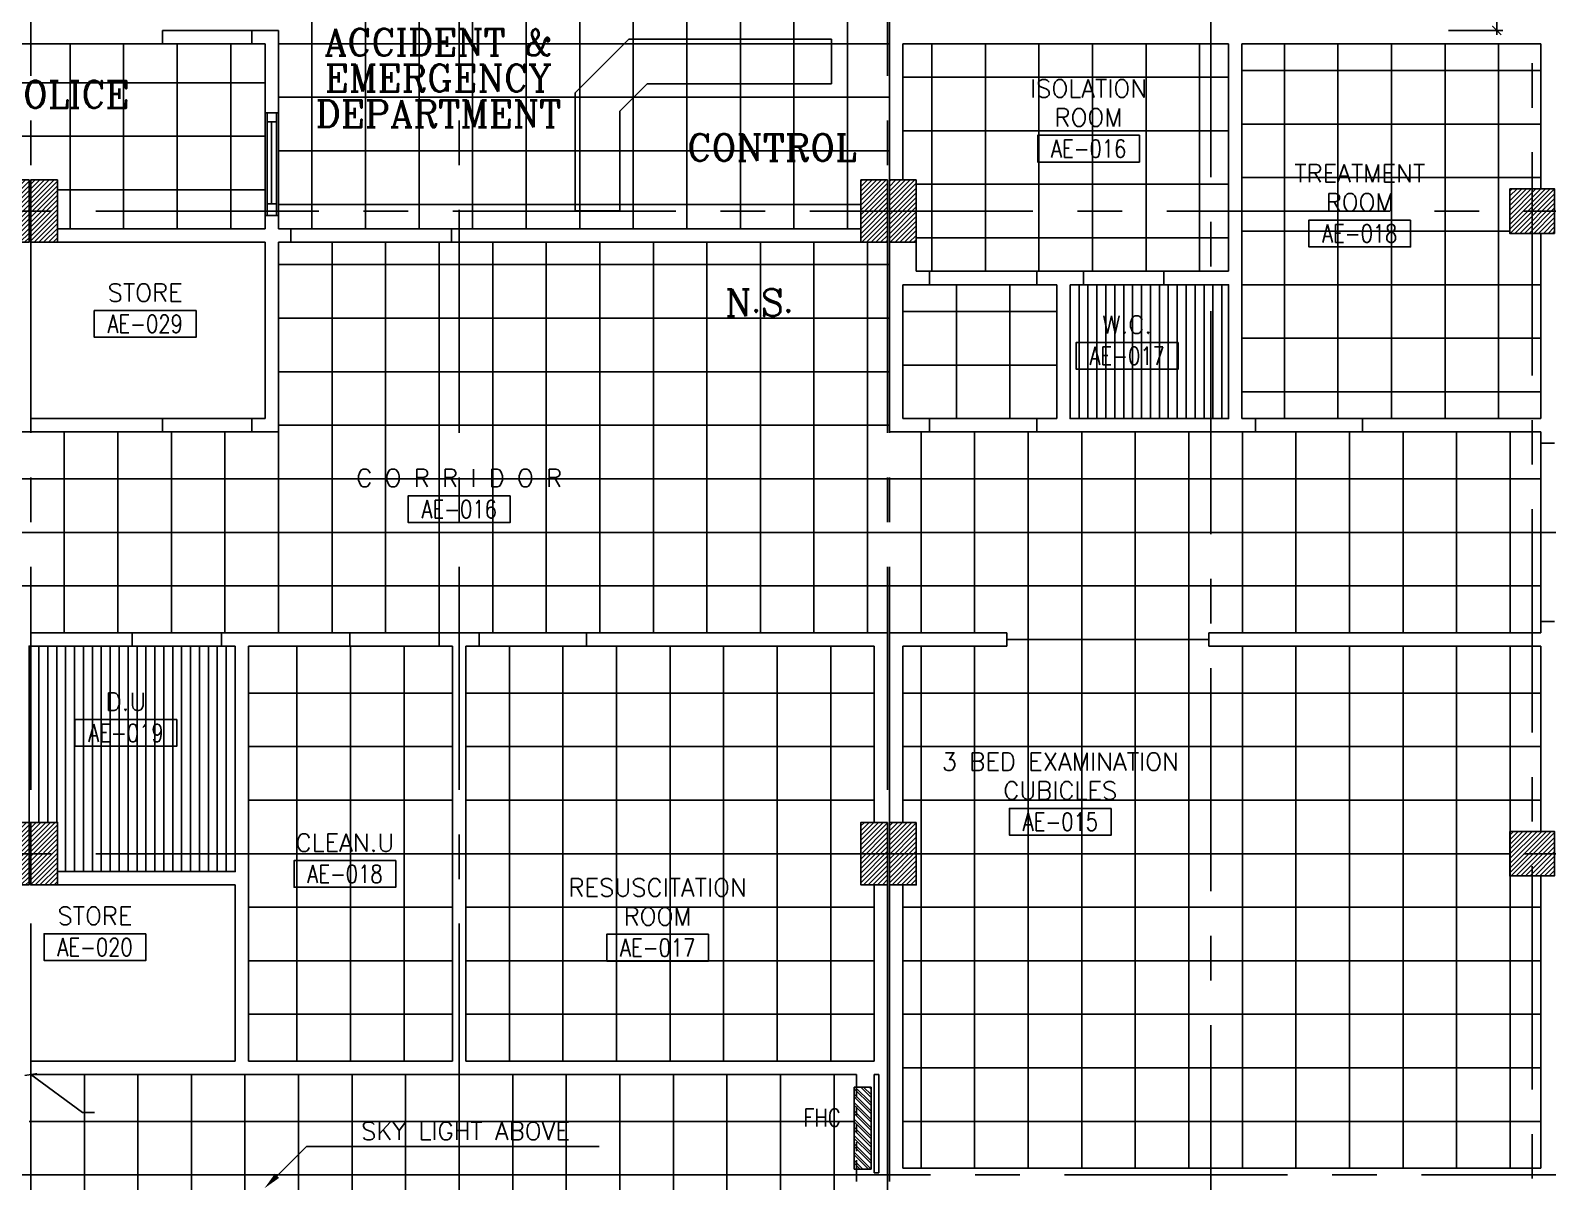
# Model space of a CAD drawing. Extents: x 417820 to 418166, y 43448 to 43632.
# Drawn here: x 417863.87 to 417880.87, y 43507.62 to 43520.52 of the extents above; entities that cross this region are included whole.
import ezdxf
from ezdxf.enums import TextEntityAlignment as Align

# ---------------------------------------------------------------- set-up
doc = ezdxf.new("R2010")
doc.units = 0
doc.header["$MEASUREMENT"] = 0
doc.header["$PDMODE"] = 3
doc.header["$PDSIZE"] = 0.1
doc.linetypes.add('CENTERX2', pattern=[4, 2.5, -0.5, 0.5, -0.5])
doc.linetypes.add('HIDDEN', pattern=[0.375, 0.25, -0.125])
doc.layers.get('0').update_dxf_attribs({"linetype": 'CONTINUOUS'})
doc.layers.get('DEFPOINTS').update_dxf_attribs({"linetype": 'CONTINUOUS'})
for name, color, linetype in [('AXES', 11, 'CENTERX2'), ('CEILING', 4, 'CONTINUOUS'), ('COL', 2, 'CONTINUOUS'), ('COUNTER', 5, 'CONTINUOUS'), ('DIM', 4, 'CONTINUOUS'), ('EJ', 8, 'CONTINUOUS'), ('FHC', 2, 'CONTINUOUS'), ('HAT', 8, 'CONTINUOUS'), ('RM-BOX', 11, 'CONTINUOUS'), ('RM-IND', 5, 'CONTINUOUS'), ('RM-NAME', 11, 'CONTINUOUS'), ('RM-NO', 11, 'CONTINUOUS'), ('WALL', 2, 'CONTINUOUS'), ('WIN', 5, 'CONTINUOUS')]:
    doc.layers.add(name, color=color, linetype=linetype)
doc.styles.add('ROMANC', font='romanc', dxfattribs={"height": 0.1})
doc.styles.add('ROMANS', font='ROMANS.shx', dxfattribs={"width": 0.6})
doc.dimstyles.new('STANDARD in', dxfattribs={"dimtxt": 0.2, "dimasz": 0.1, "dimexe": 0.07, "dimexo": 0.05, "dimgap": 0.1, "dimtad": 1, "dimdec": 0, "dimlfac": 1000, "dimzin": 0, "dimdsep": 46, "dimtxsty": 'ROMANS', "dimblk": 'ARCHTICK', "dimcen": 0.05, "dimdle": 0.05, "dimclrd": 4, "dimclre": 4, "dimclrt": 2, "dimadec": 0, "dimazin": 0, "dimtfac": 1, "dimtdec": 0, "dimtmove": 2, "dimatfit": 3, "dimldrblk": 'ARCHTICK', "dimfxl": 0, "dimtolj": 1, "dimtzin": 0, "dimarcsym": 0})

# ---------------------------------------------------------------- blocks, each defined once
blk = doc.blocks.new('RM1')
at = {"layer": 'RM-BOX'}
blk.add_lwpolyline([(570, -200), (-570, -200), (-570, -500), (570, -500)], close=True, dxfattribs=at)
at = {"layer": 'RM-NAME', "style": 'ROMANS'}
for tag, p in [('ROOMNAME1', (0, 324)), ('ROOMNAME2', (0, 0))]:
    blk.add_attdef(tag, text='', height=200, dxfattribs=at).set_placement(p, align=Align.MIDDLE)
at = {"layer": 'RM-NO', "style": 'ROMANS', "width": 0.8}
blk.add_attdef('ROOMNO', text='', height=200, dxfattribs=at).set_placement((0, -350), align=Align.MIDDLE)
blk = doc.blocks.new('*X51')
at = {"color": 0}
for p, q in [((73379, 55136), (73844, 55601)), ((73379, 55189), (73791, 55601)), ((73379, 55242), (73738, 55601)), ((73379, 55295), (73685, 55601)), ((73379, 55348), (73632, 55601)), ((73379, 55401), (73579, 55601)), ((73379, 55454), (73526, 55601)), ((73379, 55507), (73473, 55601)), ((73379, 55560), (73420, 55601)), ((73397, 55101), (73879, 55583)), ((73450, 55101), (73879, 55530)), ((73503, 55101), (73879, 55477)), ((73556, 55101), (73879, 55424)), ((73610, 55101), (73879, 55371)), ((73663, 55101), (73879, 55318)), ((73716, 55101), (73879, 55265)), ((73769, 55101), (73879, 55212)), ((73822, 55101), (73879, 55159)), ((73875, 55101), (73879, 55106))]:
    blk.add_line(p, q, dxfattribs=at)
blk = doc.blocks.new('COL50')
at = {"layer": 'COL'}
blk.add_lwpolyline([(-250, 250), (-250, -250), (250, -250), (250, 250)], close=True, dxfattribs=at)
blk = doc.blocks.new('*X50')
at = {"color": 0}
for p, q in [((73379, 62348), (73832, 62801)), ((73379, 62401), (73779, 62801)), ((73379, 62454), (73726, 62801)), ((73379, 62507), (73673, 62801)), ((73379, 62560), (73620, 62801)), ((73379, 62614), (73567, 62801)), ((73379, 62667), (73514, 62801)), ((73379, 62720), (73461, 62801)), ((73379, 62773), (73408, 62801)), ((73385, 62301), (73879, 62795)), ((73438, 62301), (73879, 62742)), ((73491, 62301), (73879, 62689)), ((73544, 62301), (73879, 62636)), ((73597, 62301), (73879, 62583)), ((73650, 62301), (73879, 62530)), ((73703, 62301), (73879, 62477)), ((73756, 62301), (73879, 62424)), ((73809, 62301), (73879, 62371)), ((73862, 62301), (73879, 62318))]:
    blk.add_line(p, q, dxfattribs=at)
blk = doc.blocks.new('C11')
at = {"layer": 'HAT'}
h = blk.add_hatch(dxfattribs=at)
h.set_pattern_fill('ANSI31', color=256, scale=300, style=0)
h.set_pattern_definition([(45, (-383765.23, -62181), (-26.5165043, 26.5165043), [])])
h.paths.add_polyline_path([(-20, 350), (-20, 700), (-320, 700), (-320, 350)])
h.paths.add_polyline_path([(-320, 0), (-20, 0), (-20, 350), (-320, 350)])
h = blk.add_hatch(dxfattribs=at)
h.set_pattern_fill('ANSI31', color=256, scale=300, style=0)
h.set_pattern_definition([(45, (-383445.23, -62181), (-26.5165043, 26.5165043), [])])
h.paths.add_polyline_path([(300, 350), (300, 700), (0, 700), (0, 350)])
h.paths.add_polyline_path([(0, 0), (300, 0), (300, 350), (0, 350)])
at = {"layer": 'COL'}
for points in [[(-20, 700), (-20, 0), (-320, 0), (-320, 700)], [(300, 700), (300, 0), (0, 0), (0, 700)]]:
    blk.add_lwpolyline(points, close=True, dxfattribs=at)
blk = doc.blocks.new('_ARCHTICK')
at = {"color": 0, "linetype": 'ByBlock', "const_width": 0.15}
blk.add_lwpolyline([(-0.5, -0.5), (0.5, 0.5)], dxfattribs=at)
blk = doc.blocks.new('*D153')
at = {"layer": 'DEFPOINTS', "color": 0}
for p in [(417879.709, 43522.019), (417879.709, 43520.519), (417880.301, 43520.519)]:
    blk.add_point(p, dxfattribs=at)
at = {"layer": 'DIM', "color": 4, "lineweight": -2}
for p, q in [((417880.301, 43522.069), (417880.301, 43520.469)), ((417879.759, 43522.019), (417880.371, 43522.019)), ((417879.759, 43520.519), (417880.371, 43520.519))]:
    blk.add_line(p, q, dxfattribs=at)
at = {"layer": 'DIM', "color": 4, "lineweight": -2, "xscale": 0.1, "yscale": 0.1, "zscale": 0.1}
for p, rotation in [((417880.301, 43522.019), 90), ((417880.301, 43520.519), 270)]:
    blk.add_blockref('_ARCHTICK', p, dxfattribs=dict(at, rotation=rotation))
at = {"layer": 'DIM', "color": 2, "insert": (417880.101, 43521.269), "char_height": 0.2, "attachment_point": 5, "rotation": 90, "style": 'ROMANS'}
blk.add_mtext('\\A1;1500', dxfattribs=at)

msp = doc.modelspace()

# ---------------------------------------------------------------- hatches: boundary and pattern name
at = {"layer": 'FHC', "linetype": 'ByBlock', "ltscale": 0.3}
h = msp.add_hatch(dxfattribs=at)
h.set_pattern_fill('ANSI32', color=11, scale=175, angle=90, style=0)
h.set_pattern_definition([(135, (417904.34262, 43275.56314), (-0.046403882, -0.046403882), []), (135, (417904.34262, 43275.59408), (-0.046403882, -0.046403882), [])])
h.paths.add_polyline_path([(417873.2916, 43508.6793), (417873.1016, 43508.6793), (417873.1016, 43507.7593), (417873.2916, 43507.7593)])
h.paths.add_polyline_path([(417873.7127, 43507.5467), (417873.2919, 43507.5467), (417873.2919, 43507.8092), (417873.7127, 43507.8092)], flags=9)
at = {"layer": 'HAT'}
h = msp.add_hatch(dxfattribs=at)
h.set_pattern_fill('ANSI31', color=256, scale=0.3, style=0)
h.set_pattern_definition([(45, (417489.731385, 43455.963322), (-0.0265165043, 0.0265165043), [])])
h.paths.add_polyline_path([(417873.4766, 43518.4943), (417873.4766, 43518.8443), (417873.1766, 43518.8443), (417873.1766, 43518.4943)])
h.paths.add_polyline_path([(417873.1766, 43518.1443), (417873.4766, 43518.1443), (417873.4766, 43518.4943), (417873.1766, 43518.4943)])
h = msp.add_hatch(dxfattribs=at)
h.set_pattern_fill('ANSI31', color=256, scale=0.3, style=0)
h.set_pattern_definition([(45, (417490.051385, 43455.963322), (-0.0265165043, 0.0265165043), [])])
h.paths.add_polyline_path([(417873.7966, 43518.4943), (417873.7966, 43518.8443), (417873.4966, 43518.8443), (417873.4966, 43518.4943)])
h.paths.add_polyline_path([(417873.4966, 43518.1443), (417873.7966, 43518.1443), (417873.7966, 43518.4943), (417873.4966, 43518.4943)])

# ---------------------------------------------------------------- linework, layer by layer
at = {"layer": 'AXES'}
for p, q in [((417868.6766, 43460.01), (417868.6766, 43538.8227)), ((417880.6966, 43448.6529), (417880.6966, 43538.4875)), ((417863.8766, 43460.01), (417863.8766, 43538.1468)), ((417873.4766, 43460.01), (417873.4766, 43538.1375)), ((417873.4966, 43460.01), (417873.4966, 43538.1375)), ((417877.0966, 43466.8743), (417877.0966, 43525.6943)), ((417820.6052, 43518.4943), (417889.6966, 43518.4943)), ((417831.4566, 43514.8943), (417889.6966, 43514.8943)), ((417820.6052, 43511.2943), (417889.6966, 43511.2943)), ((417831.4566, 43507.6943), (417889.6966, 43507.6943))]:
    msp.add_line(p, q, dxfattribs=at)
at = {"layer": 'CEILING'}
for p, q in [((417870.6266, 43525.4443), (417870.6266, 43518.2943)), ((417871.2266, 43525.4443), (417871.2266, 43518.2943)), ((417871.8266, 43525.4443), (417871.8266, 43518.2943)), ((417872.4266, 43525.4443), (417872.4266, 43518.2943)), ((417873.0266, 43525.4443), (417873.0266, 43518.2943)), ((417867.0266, 43524.4193), (417867.0266, 43518.2943)), ((417867.6266, 43524.4193), (417867.6266, 43518.2943)), ((417868.2266, 43524.4193), (417868.2266, 43518.2943)), ((417868.8266, 43524.4193), (417868.8266, 43518.2943)), ((417869.4266, 43524.4193), (417869.4266, 43518.2943)), ((417870.0266, 43524.4193), (417870.0266, 43518.2943)), ((417864.3166, 43520.3693), (417864.3166, 43518.2943)), ((417864.9166, 43520.3693), (417864.9166, 43518.2943)), ((417865.5166, 43520.3693), (417865.5166, 43518.2943)), ((417866.1166, 43520.3693), (417866.1166, 43518.2943)), ((417873.4966, 43520.3693), (417866.6516, 43520.3693)), ((417873.9716, 43520.3693), (417873.9716, 43517.8193)), ((417874.5716, 43520.3693), (417874.5716, 43517.8193)), ((417875.1716, 43520.3693), (417875.1716, 43517.8193)), ((417875.7716, 43520.3693), (417875.7716, 43517.8193)), ((417876.3716, 43520.3693), (417876.3716, 43517.8193)), ((417876.9716, 43520.3693), (417876.9716, 43517.8193)), ((417877.9216, 43520.3693), (417877.9216, 43516.1693)), ((417878.5216, 43520.3693), (417878.5216, 43516.1693)), ((417879.1216, 43520.3693), (417879.1216, 43516.1693)), ((417879.7216, 43520.3693), (417879.7216, 43516.1693)), ((417880.3216, 43520.3693), (417880.3216, 43516.1693)), ((417880.7966, 43520.0693), (417877.4466, 43520.0693)), ((417866.5016, 43519.9318), (417862.7316, 43519.9318)), ((417877.2966, 43519.9943), (417873.6466, 43519.9943)), ((417873.4966, 43519.7693), (417866.6516, 43519.7693)), ((417866.5016, 43519.3318), (417862.7316, 43519.3318)), ((417877.2966, 43519.3943), (417873.6466, 43519.3943)), ((417880.7966, 43519.4693), (417877.4466, 43519.4693)), ((417873.4966, 43519.1693), (417866.6516, 43519.1693)), ((417880.7966, 43518.8693), (417877.4466, 43518.8693)), ((417866.5016, 43518.7318), (417864.1766, 43518.7318)), ((417877.2966, 43518.7943), (417873.7966, 43518.7943)), ((417873.1766, 43518.5693), (417866.6516, 43518.5693)), ((417873.4966, 43517.5675), (417873.4966, 43518.3469)), ((417867.2516, 43518.1443), (417867.2516, 43513.7693)), ((417867.8516, 43518.1443), (417867.8516, 43513.7693)), ((417868.4516, 43518.1443), (417868.4516, 43513.7693)), ((417869.0516, 43518.1443), (417869.0516, 43513.7693)), ((417869.6516, 43518.1443), (417869.6516, 43513.7693)), ((417870.2516, 43518.1443), (417870.2516, 43513.7693)), ((417870.8516, 43518.1443), (417870.8516, 43513.7693)), ((417871.4516, 43518.1443), (417871.4516, 43513.7693)), ((417872.0516, 43518.1443), (417872.0516, 43513.7693)), ((417872.6516, 43518.1443), (417872.6516, 43513.7693)), ((417873.2516, 43518.1443), (417873.2516, 43513.7693)), ((417877.2966, 43518.1943), (417873.7966, 43518.1943)), ((417880.4466, 43518.2693), (417877.4466, 43518.2693)), ((417873.4966, 43517.8943), (417866.6516, 43517.8943)), ((417874.2466, 43517.6693), (417874.2466, 43516.1693)), ((417874.8466, 43517.6693), (417874.8466, 43516.1693)), ((417875.6216, 43517.6693), (417875.6216, 43516.1693)), ((417875.7216, 43517.6693), (417875.7216, 43516.1693)), ((417875.8216, 43517.6693), (417875.8216, 43516.1693)), ((417875.9216, 43517.6693), (417875.9216, 43516.1693)), ((417876.0216, 43517.6693), (417876.0216, 43516.1693)), ((417876.1216, 43517.6693), (417876.1216, 43516.1693)), ((417876.2216, 43517.6693), (417876.2216, 43516.1693)), ((417876.3216, 43517.6693), (417876.3216, 43516.1693)), ((417876.4216, 43517.6693), (417876.4216, 43516.1693)), ((417876.5216, 43517.6693), (417876.5216, 43516.1693)), ((417876.6216, 43517.6693), (417876.6216, 43516.1693)), ((417876.7216, 43517.6693), (417876.7216, 43516.1693)), ((417876.8216, 43517.6693), (417876.8216, 43516.1693)), ((417876.9216, 43517.6693), (417876.9216, 43516.1693)), ((417877.0216, 43517.6693), (417877.0216, 43516.1693)), ((417877.1216, 43517.6693), (417877.1216, 43516.1693)), ((417877.2216, 43517.6693), (417877.2216, 43516.1693)), ((417880.7966, 43517.6693), (417877.4466, 43517.6693)), ((417873.4966, 43516.0193), (417873.4966, 43517.5675)), ((417873.4966, 43517.2943), (417866.6516, 43517.2943)), ((417873.6466, 43517.3693), (417875.3716, 43517.3693)), ((417880.7966, 43517.0693), (417877.4466, 43517.0693)), ((417873.4966, 43516.6943), (417866.6516, 43516.6943)), ((417873.6466, 43516.7693), (417875.3716, 43516.7693)), ((417880.7966, 43516.4693), (417877.4466, 43516.4693)), ((417873.4966, 43516.0943), (417866.6516, 43516.0943)), ((417864.2516, 43516.0193), (417864.2516, 43513.7693)), ((417864.8516, 43516.0193), (417864.8516, 43513.7693)), ((417865.4516, 43516.0193), (417865.4516, 43513.7693)), ((417866.0516, 43516.0193), (417866.0516, 43513.7693)), ((417866.6516, 43516.0193), (417866.6516, 43513.7693)), ((417869.6516, 43516.0193), (417869.6516, 43513.7693)), ((417873.8516, 43516.0193), (417873.8516, 43513.7693)), ((417873.8516, 43516.0193), (417873.8516, 43513.7693)), ((417874.4516, 43516.0193), (417874.4516, 43513.7693)), ((417874.4516, 43516.0193), (417874.4516, 43513.7693)), ((417875.0516, 43516.0193), (417875.0516, 43507.7693)), ((417875.6516, 43516.0193), (417875.6516, 43507.7693)), ((417876.2516, 43516.0193), (417876.2516, 43507.7693)), ((417876.8516, 43516.0193), (417876.8516, 43507.7693)), ((417877.4516, 43516.0193), (417877.4516, 43513.7693)), ((417878.0516, 43516.0193), (417878.0516, 43513.7693)), ((417878.6516, 43516.0193), (417878.6516, 43513.7693)), ((417879.2516, 43516.0193), (417879.2516, 43513.7693)), ((417879.8516, 43516.0193), (417879.8516, 43513.7693)), ((417880.4516, 43516.0193), (417880.4516, 43513.7693)), ((417880.7966, 43515.4943), (417858.8785, 43515.4943)), ((417880.7966, 43514.8943), (417858.8785, 43514.8943)), ((417880.7966, 43514.2943), (417858.8785, 43514.2943)), ((417863.9666, 43511.6443), (417863.9666, 43513.6193)), ((417864.0666, 43511.6443), (417864.0666, 43513.6193)), ((417864.1666, 43511.6443), (417864.1666, 43513.6193)), ((417864.2666, 43511.0943), (417864.2666, 43513.6193)), ((417864.3666, 43511.0943), (417864.3666, 43513.6193)), ((417864.4666, 43511.0943), (417864.4666, 43513.6193)), ((417864.5666, 43511.0943), (417864.5666, 43513.6193)), ((417864.6666, 43511.0943), (417864.6666, 43513.6193)), ((417864.7666, 43511.0943), (417864.7666, 43513.6193)), ((417864.8666, 43511.0943), (417864.8666, 43513.6193)), ((417864.9666, 43511.0943), (417864.9666, 43513.6193)), ((417865.0666, 43511.0943), (417865.0666, 43513.6193)), ((417865.1666, 43511.0943), (417865.1666, 43513.6193)), ((417865.2666, 43511.0943), (417865.2666, 43513.6193)), ((417865.3666, 43511.0943), (417865.3666, 43513.6193)), ((417865.4666, 43511.0943), (417865.4666, 43513.6193)), ((417865.5666, 43511.0943), (417865.5666, 43513.6193)), ((417865.6666, 43511.0943), (417865.6666, 43513.6193)), ((417865.7666, 43511.0943), (417865.7666, 43513.6193)), ((417865.8666, 43511.0943), (417865.8666, 43513.6193)), ((417865.9666, 43511.0943), (417865.9666, 43513.6193)), ((417866.0666, 43511.0943), (417866.0666, 43513.6193)), ((417866.8591, 43508.9693), (417866.8591, 43513.6193)), ((417867.4591, 43508.9693), (417867.4591, 43513.6193)), ((417868.0591, 43508.9693), (417868.0591, 43513.6193)), ((417869.2391, 43513.6193), (417869.2391, 43508.9693)), ((417869.8391, 43513.6193), (417869.8391, 43508.9693)), ((417870.4391, 43513.6193), (417870.4391, 43508.9693)), ((417871.0391, 43513.6193), (417871.0391, 43508.9693)), ((417871.6391, 43513.6193), (417871.6391, 43508.9693)), ((417871.6391, 43513.6193), (417871.6391, 43508.9693)), ((417872.2391, 43513.6193), (417872.2391, 43508.9693)), ((417872.8391, 43513.6193), (417872.8391, 43508.9693)), ((417873.8516, 43513.6193), (417873.8516, 43507.7693)), ((417874.4516, 43513.6193), (417874.4516, 43507.7693)), ((417877.0747, 43513.6943), (417874.8127, 43513.6943)), ((417877.4516, 43513.6193), (417877.4516, 43507.7693)), ((417878.0516, 43513.6193), (417878.0516, 43507.7693)), ((417878.6516, 43513.6193), (417878.6516, 43507.7693)), ((417879.2516, 43513.6193), (417879.2516, 43507.7693)), ((417879.8516, 43513.6193), (417879.8516, 43507.7693)), ((417880.4516, 43513.6193), (417880.4516, 43507.7693)), ((417868.6016, 43513.0943), (417866.3166, 43513.0943)), ((417868.7516, 43513.0943), (417873.3266, 43513.0943)), ((417880.7966, 43513.0943), (417873.6466, 43513.0943)), ((417868.6016, 43512.4943), (417866.3166, 43512.4943)), ((417868.7516, 43512.4943), (417873.3266, 43512.4943)), ((417880.7966, 43512.4943), (417873.6466, 43512.4943)), ((417868.6016, 43511.8943), (417866.3166, 43511.8943)), ((417868.7516, 43511.8943), (417873.3266, 43511.8943)), ((417880.7966, 43511.8943), (417873.6466, 43511.8943)), ((417868.6016, 43511.2943), (417866.3166, 43511.2943)), ((417868.7516, 43511.2943), (417873.3266, 43511.2943)), ((417880.4466, 43511.2943), (417873.7966, 43511.2943)), ((417868.6016, 43510.6943), (417866.3166, 43510.6943)), ((417868.7516, 43510.6943), (417873.3266, 43510.6943)), ((417880.7966, 43510.6943), (417873.6466, 43510.6943)), ((417868.6016, 43510.0943), (417866.3166, 43510.0943)), ((417868.7516, 43510.0943), (417873.3266, 43510.0943)), ((417880.7966, 43510.0943), (417873.6466, 43510.0943)), ((417868.6016, 43509.4943), (417866.3166, 43509.4943)), ((417868.7516, 43509.4943), (417873.3266, 43509.4943)), ((417880.7966, 43509.4943), (417873.6466, 43509.4943)), ((417863.8766, 43508.8193), (417863.8766, 43504.3443)), ((417864.4766, 43508.8193), (417864.4766, 43504.3443)), ((417865.0766, 43508.8193), (417865.0766, 43504.3443)), ((417865.6766, 43508.8193), (417865.6766, 43504.3443)), ((417866.2766, 43508.8193), (417866.2766, 43504.3443)), ((417866.8766, 43508.8193), (417866.8766, 43504.3443)), ((417867.4766, 43508.8193), (417867.4766, 43504.3443)), ((417868.0766, 43508.8193), (417868.0766, 43504.3443)), ((417868.6766, 43508.8193), (417868.6766, 43504.3443)), ((417869.2766, 43508.8193), (417869.2766, 43504.3443)), ((417869.8766, 43508.8193), (417869.8766, 43504.3443)), ((417870.4766, 43508.8193), (417870.4766, 43504.3443)), ((417871.0766, 43508.8193), (417871.0766, 43504.3443)), ((417871.6766, 43508.8193), (417871.6766, 43504.3443)), ((417872.2766, 43508.8193), (417872.2766, 43504.3443)), ((417872.8766, 43508.8193), (417872.8766, 43504.3443)), ((417873.4766, 43508.8193), (417873.4766, 43504.3443)), ((417880.7966, 43508.8943), (417873.6466, 43508.8943)), ((417863.8566, 43508.2943), (417873.1016, 43508.2943)), ((417880.7966, 43508.2943), (417873.6466, 43508.2943)), ((417863.8566, 43507.6943), (417873.1266, 43507.6943))]:
    msp.add_line(p, q, dxfattribs=at)
for points in [[(417875.5216, 43517.6693), (417877.2966, 43517.6693), (417877.2966, 43516.1693), (417875.5216, 43516.1693)], [(417866.1666, 43513.6193), (417866.1666, 43511.0943), (417864.1766, 43511.0943), (417864.1766, 43511.6443), (417863.8566, 43511.6443), (417863.8566, 43513.6193)]]:
    msp.add_lwpolyline(points, close=True, dxfattribs=at)
at = {"layer": 'COL'}
for points in [[(417873.4766, 43518.8443), (417873.4766, 43518.1443), (417873.1766, 43518.1443), (417873.1766, 43518.8443)], [(417873.7966, 43518.8443), (417873.7966, 43518.1443), (417873.4966, 43518.1443), (417873.4966, 43518.8443)]]:
    msp.add_lwpolyline(points, close=True, dxfattribs=at)
at = {"layer": 'COUNTER'}
for p, q in [((417869.9769, 43519.8193), (417870.5769, 43520.4193)), ((417872.8495, 43520.4193), (417870.5769, 43520.4193)), ((417872.8495, 43519.9193), (417872.8495, 43520.4193)), ((417870.4769, 43519.6122), (417870.784, 43519.9193)), ((417872.8495, 43519.9193), (417870.784, 43519.9193)), ((417869.9769, 43519.8193), (417869.9769, 43518.4953)), ((417870.4769, 43519.6122), (417870.4769, 43518.4953)), ((417870.4769, 43518.4953), (417869.9769, 43518.4953))]:
    msp.add_line(p, q, dxfattribs=at)
at = {"layer": 'DIM'}
for p, q in [((417866.5016, 43519.5943), (417866.5016, 43518.4443)), ((417866.6516, 43519.5943), (417866.6516, 43518.4443))]:
    msp.add_line(p, q, dxfattribs=at)
at = {"layer": 'FHC', "linetype": 'ByBlock', "ltscale": 0.3}
for p, q in [((417873.1016, 43507.7593), (417873.1016, 43508.6793)), ((417873.1016, 43508.6793), (417873.2916, 43508.6793)), ((417873.2916, 43508.6793), (417873.2916, 43507.7593)), ((417873.2916, 43507.7593), (417873.1016, 43507.7593))]:
    msp.add_line(p, q, dxfattribs=at)
at = {"layer": 'FHC', "color": 250, "linetype": 'HIDDEN', "ltscale": 0.25}
msp.add_line((417873.1266, 43507.7613), (417873.1266, 43508.6784), dxfattribs=at)
at = {"layer": 'RM-IND'}
for p, q in [((417866.6357, 43507.6854), (417866.9641, 43508.0122)), ((417866.9641, 43508.0122), (417867.4771, 43508.0122)), ((417867.4771, 43508.0122), (417870.2437, 43508.0122))]:
    msp.add_line(p, q, dxfattribs=at)
msp.add_solid([(417866.6592, 43507.6618), (417866.6122, 43507.709), (417866.4939, 43507.5443)], dxfattribs=at)
at = {"layer": 'WALL'}
for p, q in [((417865.3516, 43520.5193), (417865.3516, 43520.3693)), ((417865.3516, 43520.3693), (417865.3516, 43520.5193)), ((417866.6516, 43520.5192), (417865.3516, 43520.5192)), ((417866.3516, 43520.5192), (417866.3516, 43520.3692)), ((417866.6516, 43520.5192), (417866.6516, 43519.5943)), ((417873.4966, 43518.8443), (417873.4966, 43520.5193)), ((417865.3516, 43520.3693), (417862.7316, 43520.3693)), ((417866.5016, 43520.3693), (417865.3516, 43520.3693)), ((417866.5016, 43520.3693), (417866.5016, 43519.5943)), ((417873.6466, 43518.8443), (417873.6466, 43520.3693)), ((417877.2966, 43520.3693), (417873.6466, 43520.3693)), ((417877.2966, 43520.3693), (417877.2966, 43517.8193)), ((417880.7966, 43520.3693), (417877.4466, 43520.3693)), ((417877.4466, 43520.3693), (417877.4466, 43516.1693)), ((417880.7966, 43520.3693), (417880.7966, 43518.7443)), ((417866.5016, 43519.5943), (417866.6516, 43519.5943)), ((417866.5016, 43518.4443), (417866.6516, 43518.4443)), ((417866.5016, 43518.4443), (417866.5016, 43518.2943)), ((417866.6516, 43518.4443), (417866.6516, 43518.2943)), ((417863.8766, 43518.1443), (417863.8766, 43516.0193)), ((417864.1766, 43518.2943), (417866.5016, 43518.2943)), ((417864.1766, 43518.1443), (417866.5016, 43518.1443)), ((417866.5016, 43518.1443), (417866.5016, 43516.1693)), ((417866.6516, 43518.2943), (417866.79, 43518.2943)), ((417866.6516, 43518.1443), (417866.6516, 43516.0193)), ((417866.6516, 43518.1443), (417866.79, 43518.1443)), ((417873.1766, 43518.2943), (417866.79, 43518.2943)), ((417866.79, 43518.1443), (417866.79, 43518.2943)), ((417866.79, 43518.1443), (417866.79, 43518.2943)), ((417873.1766, 43518.1443), (417866.79, 43518.1443)), ((417868.59, 43518.1443), (417868.59, 43518.2943)), ((417868.59, 43518.1443), (417868.59, 43518.2943)), ((417873.7966, 43518.1443), (417873.7966, 43517.8193)), ((417880.7966, 43518.2443), (417880.7966, 43516.1693)), ((417873.7966, 43517.8193), (417875.1466, 43517.8193)), ((417873.9466, 43517.8193), (417873.9466, 43517.6693)), ((417873.9466, 43517.8193), (417873.9466, 43517.6693)), ((417875.1466, 43517.8193), (417875.1466, 43517.6693)), ((417875.1466, 43517.8193), (417875.6716, 43517.8193)), ((417875.1466, 43517.8193), (417875.1466, 43517.6693)), ((417875.6716, 43517.8193), (417875.6716, 43517.6693)), ((417875.6716, 43517.8193), (417877.2966, 43517.8193)), ((417876.5716, 43517.8193), (417876.5716, 43517.6693)), ((417873.6466, 43517.6693), (417875.1466, 43517.6693)), ((417873.6466, 43517.6693), (417873.6466, 43516.1693)), ((417875.1466, 43517.6693), (417875.3716, 43517.6693)), ((417875.3716, 43517.6693), (417875.3716, 43516.1693)), ((417875.5216, 43517.6693), (417875.5216, 43516.1693)), ((417875.5216, 43517.6693), (417875.6716, 43517.6693)), ((417875.6716, 43517.6693), (417877.2966, 43517.6693)), ((417877.2966, 43517.6693), (417877.2966, 43516.1693)), ((417863.8766, 43516.1693), (417865.3516, 43516.1693)), ((417865.3516, 43516.1693), (417865.3516, 43516.0193)), ((417865.3516, 43516.1693), (417866.5016, 43516.1693)), ((417866.3516, 43516.1693), (417866.3516, 43516.0193)), ((417873.6466, 43516.1693), (417875.1466, 43516.1693)), ((417873.9466, 43516.1693), (417873.9466, 43516.0193)), ((417873.9466, 43516.1693), (417873.9466, 43516.0193)), ((417873.9466, 43516.1693), (417873.9466, 43516.0193)), ((417875.1466, 43516.1693), (417875.1466, 43516.0193)), ((417875.1466, 43516.1693), (417875.3716, 43516.1693)), ((417875.1466, 43516.1693), (417875.1466, 43516.0193)), ((417875.5216, 43516.1693), (417877.2966, 43516.1693)), ((417877.4466, 43516.1693), (417877.5966, 43516.1693)), ((417877.5966, 43516.1693), (417877.5966, 43516.0193)), ((417877.5966, 43516.1693), (417880.7966, 43516.1693)), ((417877.5966, 43516.1693), (417877.5966, 43516.0193)), ((417877.5966, 43516.1693), (417877.5966, 43516.0193)), ((417878.7966, 43516.1693), (417878.7966, 43516.0193)), ((417858.8785, 43516.0193), (417865.3516, 43516.0193)), ((417865.3516, 43516.0193), (417866.6516, 43516.0193)), ((417873.4966, 43516.0193), (417875.1466, 43516.0193)), ((417875.1466, 43516.0193), (417877.5966, 43516.0193)), ((417877.5966, 43516.0193), (417880.7966, 43516.0193)), ((417880.7966, 43516.0193), (417880.7966, 43515.8943)), ((417880.7966, 43515.8943), (417880.9466, 43515.8943)), ((417880.7966, 43513.7693), (417880.7966, 43515.8943)), ((417880.7966, 43513.8943), (417880.9466, 43513.8943)), ((417863.8766, 43513.6193), (417863.8766, 43513.7693)), ((417865.0141, 43513.7693), (417863.8766, 43513.7693)), ((417865.0141, 43513.6193), (417865.0141, 43513.7693)), ((417867.4516, 43513.7693), (417865.0141, 43513.7693)), ((417866.0141, 43513.6193), (417866.0141, 43513.7693)), ((417866.0141, 43513.6193), (417866.0141, 43513.7693)), ((417870.1016, 43513.7693), (417867.4516, 43513.7693)), ((417867.4516, 43513.6193), (417867.4516, 43513.7693)), ((417868.4516, 43513.6193), (417868.4516, 43513.7693)), ((417868.9016, 43513.6193), (417868.9016, 43513.7693)), ((417873.4766, 43513.7693), (417870.1016, 43513.7693)), ((417870.1016, 43513.6193), (417870.1016, 43513.7693)), ((417873.4766, 43513.6193), (417873.4766, 43513.7693)), ((417873.4966, 43511.6443), (417873.4966, 43513.7693)), ((417874.8127, 43513.7693), (417873.4966, 43513.7693)), ((417874.8127, 43513.6193), (417874.8127, 43513.7693)), ((417877.0747, 43513.6193), (417877.0747, 43513.7693)), ((417880.7966, 43513.7693), (417877.0747, 43513.7693)), ((417865.0141, 43513.6193), (417863.8766, 43513.6193)), ((417866.1666, 43513.6193), (417865.0141, 43513.6193)), ((417866.1666, 43511.0943), (417866.1666, 43513.6193)), ((417866.3166, 43508.9693), (417866.3166, 43513.6193)), ((417867.4516, 43513.6193), (417866.3166, 43513.6193)), ((417868.6016, 43513.6193), (417867.4516, 43513.6193)), ((417868.6016, 43508.9693), (417868.6016, 43513.6193)), ((417868.7516, 43508.9693), (417868.7516, 43513.6193)), ((417870.1016, 43513.6193), (417868.7516, 43513.6193)), ((417873.3266, 43513.6193), (417870.1016, 43513.6193)), ((417873.3266, 43513.6193), (417873.3266, 43511.6443)), ((417873.6466, 43511.6443), (417873.6466, 43513.6193)), ((417874.8127, 43513.6193), (417873.6466, 43513.6193)), ((417880.7966, 43513.6193), (417877.0747, 43513.6193)), ((417880.7966, 43511.5443), (417880.7966, 43513.6193)), ((417864.1766, 43511.0943), (417866.1666, 43511.0943)), ((417873.4766, 43507.6193), (417873.4766, 43510.9943)), ((417880.7966, 43507.7693), (417880.7966, 43511.0443)), ((417864.1766, 43510.9443), (417866.1666, 43510.9443)), ((417866.1666, 43508.9693), (417866.1666, 43510.9443)), ((417873.3266, 43510.9443), (417873.3266, 43508.9693)), ((417873.4966, 43507.6193), (417873.4966, 43510.9443)), ((417873.6466, 43507.7693), (417873.6466, 43510.9443)), ((417863.8766, 43508.8193), (417863.8766, 43508.9693)), ((417866.1666, 43508.9693), (417863.8766, 43508.9693)), ((417868.6016, 43508.9693), (417866.3166, 43508.9693)), ((417873.3266, 43508.9693), (417868.7516, 43508.9693)), ((417873.4766, 43508.8193), (417873.4766, 43508.9693)), ((417873.1266, 43508.8193), (417863.8766, 43508.8193)), ((417873.1266, 43508.6793), (417873.1266, 43508.8193)), ((417873.3766, 43508.8193), (417873.3266, 43508.8193)), ((417873.3266, 43507.7193), (417873.3266, 43508.8193)), ((417873.3766, 43507.7193), (417873.3766, 43508.8193)), ((417873.6466, 43507.7693), (417880.7966, 43507.7693)), ((417873.1266, 43507.6193), (417873.1266, 43507.7593)), ((417873.3766, 43507.7193), (417873.3266, 43507.7193))]:
    msp.add_line(p, q, dxfattribs=at)
at = {"layer": 'WIN'}
for p, q in [((417866.525, 43519.5943), (417866.525, 43518.4443)), ((417866.6282, 43519.4943), (417866.525, 43519.4943)), ((417866.575, 43519.4943), (417866.575, 43518.5744)), ((417866.6282, 43519.5943), (417866.6282, 43518.4443)), ((417866.525, 43518.5744), (417866.6282, 43518.5744))]:
    msp.add_line(p, q, dxfattribs=at)

# ---------------------------------------------------------------- block references
at = {"layer": 'COL', "xscale": 0.001000000047497451, "yscale": 0.0009999999892897904, "zscale": 0.001}
for p in [(417880.6966, 43518.4943), (417880.6966, 43511.2943)]:
    msp.add_blockref('COL50', p, dxfattribs=at)
at = {"layer": 'EJ', "color": 2, "linetype": 'ByBlock', "xscale": 0.001000000047497451, "yscale": 0.0009999999892897904, "zscale": 0.001}
for p in [(417863.8766, 43518.1443), (417863.8766, 43510.9443), (417873.4966, 43510.9443)]:
    msp.add_blockref('C11', p, dxfattribs=at)
at = {"layer": 'HAT', "xscale": 0.001000000047497451, "yscale": 0.0009999999892897904, "zscale": 0.001}
for p, values in [((417875.7283, 43519.5434), {'ROOMNO': 'AE-016', 'ROOMNAME2': 'ROOM', 'ROOMNAME1': 'ISOLATION'}), ((417878.7662, 43518.5929), {'ROOMNO': 'AE-018', 'ROOMNAME2': 'ROOM', 'ROOMNAME1': 'TREATMENT'}), ((417865.1578, 43517.5799), {'ROOMNO': 'AE-029', 'ROOMNAME2': 'STORE'}), ((417876.1603, 43517.222), {'ROOMNO': 'AE-017', 'ROOMNAME2': 'W.C.'}), ((417864.9419, 43512.9971), {'ROOMNO': 'AE-019', 'ROOMNAME2': 'D.U'}), ((417875.4114, 43512.0019), {'ROOMNO': 'AE-015', 'ROOMNAME2': 'CUBICLES', 'ROOMNAME1': '3 BED EXAMINATION'}), ((417867.3959, 43511.4171), {'ROOMNO': 'AE-018', 'ROOMNAME2': 'CLEAN.U'}), ((417870.9, 43510.5912), {'ROOMNO': 'AE-017', 'ROOMNAME2': 'ROOM', 'ROOMNAME1': 'RESUSCITATION'}), ((417864.5961, 43510.5977), {'ROOMNO': 'AE-020', 'ROOMNAME2': 'STORE'})]:
    msp.add_blockref('RM1', p, dxfattribs=at).add_auto_attribs(values)
for name in ['*X50', '*X51']:
    msp.add_blockref(name, (417807.0674, 43455.9433), dxfattribs=at)
at = {"layer": 'WALL', "xscale": 0.001000000047497451, "yscale": 0.0009999999892897904, "zscale": 0.001}
msp.add_blockref('RM1', (417868.6766, 43515.5042), dxfattribs=at).add_auto_attribs({'ROOMNO': 'AE-016', 'ROOMNAME2': 'C O R R I D O R'})

# ---------------------------------------------------------------- texts
at = {"layer": 'FHC', "style": 'ROMANS', "width": 0.8}
msp.add_text('FHC', height=0.2, dxfattribs=at).set_placement((417872.5324, 43508.2371))
at = {"layer": 'RM-NAME', "color": 2, "style": 'ROMANC'}
for s, p in [('ACCIDENT &', (417868.4431, 43520.3859)), ('EMERGENCY', (417868.4431, 43519.9859)), ('POLICE', (417864.2429, 43519.8023)), ('DEPARTMENT', (417868.4431, 43519.5859)), ('CONTROL', (417872.1763, 43519.2074)), ('N.S.', (417872.036, 43517.4678))]:
    msp.add_text(s, height=0.3, dxfattribs=at).set_placement(p, align=Align.MIDDLE)
at = {"layer": 'RM-NAME', "style": 'ROMANS'}
msp.add_text('SKY LIGHT ABOVE', height=0.2, dxfattribs=at).set_placement((417867.5771, 43508.1872), align=Align.MIDDLE_LEFT)

# ---------------------------------------------------------------- dimensions: what is measured, and where the dimension line sits
at = {"layer": 'DIM'}
dim = msp.add_linear_dim(base=(417880.3005, 43520.5193), p1=(417879.7091, 43522.0193), p2=(417879.7091, 43520.5193), angle=90, dimstyle='STANDARD in', dxfattribs=at)
dim.commit()
dim.dimension.update_dxf_attribs({"geometry": '*D153', "text_midpoint": (417880.1005, 43521.2693)})

# ---------------------------------------------------------------- leaders
at = {"layer": 'RM-IND'}
msp.add_leader([(417863.8766, 43508.8193), (417864.4572, 43508.3924), (417864.5904, 43508.3924)], dimstyle='STANDARD in', dxfattribs=at)

doc.saveas('drawing.dxf')
